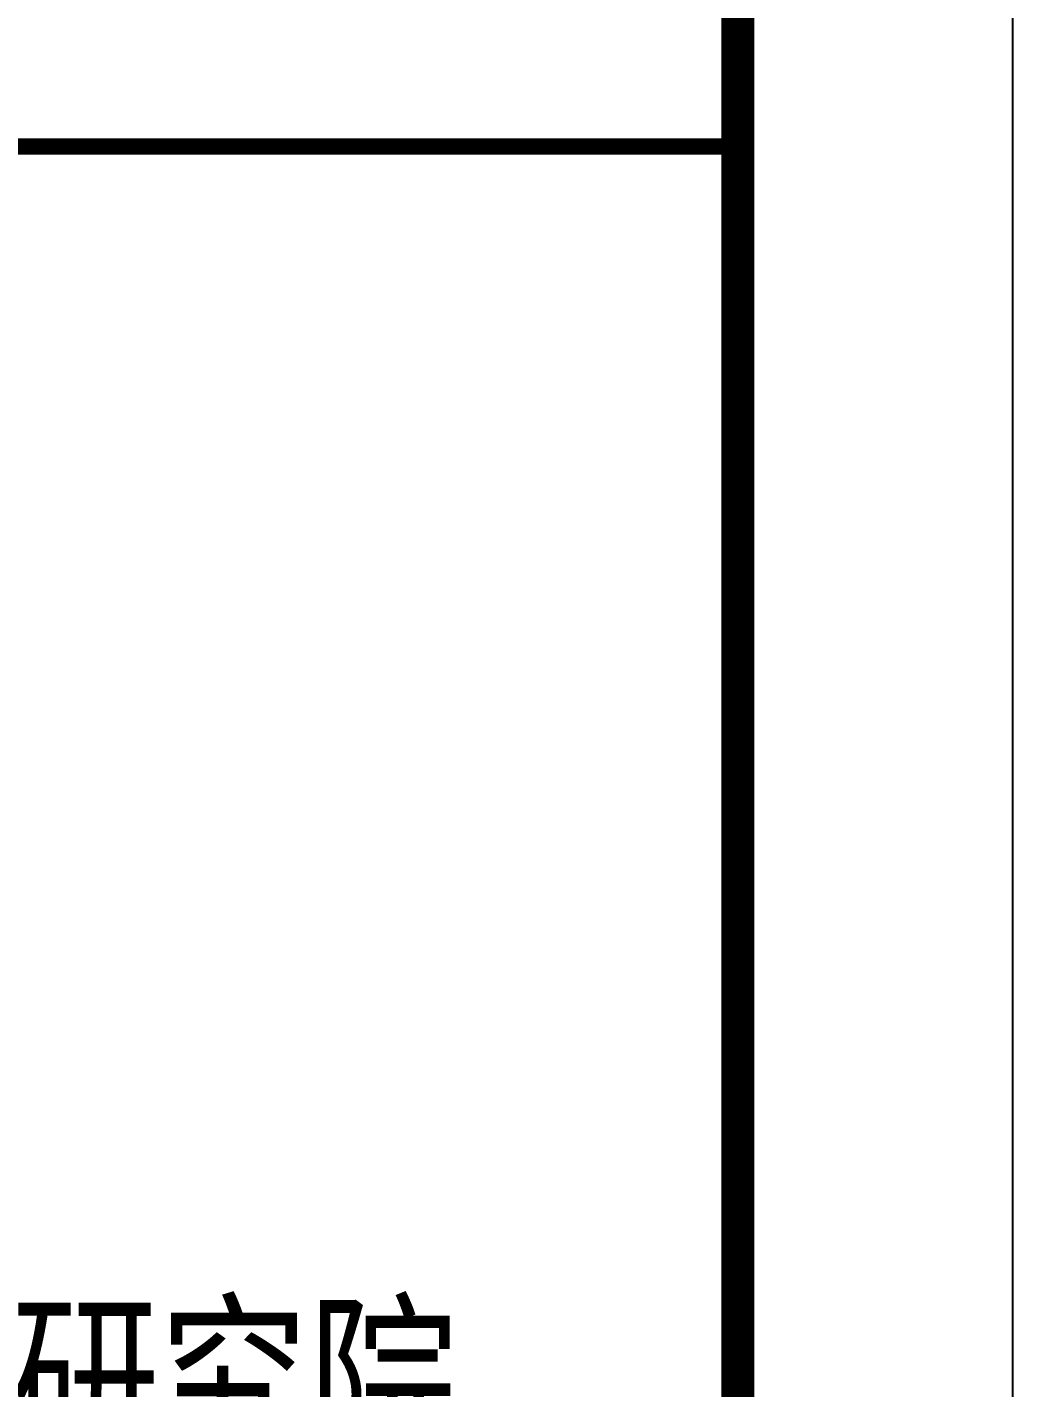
# Model space of a CAD drawing. Extents: x -336391 to 664021, y -458009 to -178412.
# Drawn here: x 660434 to 664021, y -424126 to -419175 of the extents above; entities that cross this region are included whole.
import ezdxf
from ezdxf.enums import TextEntityAlignment as Align

# ---------------------------------------------------------------- set-up
doc = ezdxf.new("R2010")
doc.units = 0
doc.header["$LTSCALE"] = 1000
doc.header["$MEASUREMENT"] = 0
doc.layers.get('0').update_dxf_attribs({"linetype": 'CONTINUOUS'})
doc.layers.add('A-墙线', color=7, linetype='CONTINUOUS')
doc.layers.add('图框', color=7, linetype='CONTINUOUS')
doc.styles.add('TKZ1_tjhts.shx', font='tjromant.shx', dxfattribs={"bigfont": 'tjhts.shx'})

# ---------------------------------------------------------------- blocks, each defined once
blk = doc.blocks.new('TJAD_TK_LOGO')
at = {"layer": '图框', "style": 'TKZ1_tjhts.shx'}
blk.add_text('同济大学建筑设计研究院', height=0.258835, dxfattribs=at).set_placement((0.6, -0.4754), align=Align.MIDDLE_CENTER)
blk = doc.blocks.new('tk2')
at = {"layer": '图框'}
blk.add_line((118900, 0), (118900, 84100), dxfattribs=at)
at = {"layer": '图框', "const_width": 120}
blk.add_lwpolyline([(117900, 1000), (117900, 83100), (2500, 83100), (2500, 1000)], close=True, dxfattribs=at)
at = {"layer": '图框', "const_width": 60}
blk.add_lwpolyline([(109900, 38400), (117900, 38400)], dxfattribs=at)
at = {"color": 1, "xscale": 2202.171320475987, "yscale": 2202.171320475958, "zscale": 2202.171320475958}
blk.add_blockref('TJAD_TK_LOGO', (112578.7, 34932.6), dxfattribs=at)

msp = doc.modelspace()

# ---------------------------------------------------------------- block references
at = {"layer": 'A-墙线'}
msp.add_blockref('tk2', (545120.5, -458008.9), dxfattribs=at)

doc.saveas('drawing.dxf')
